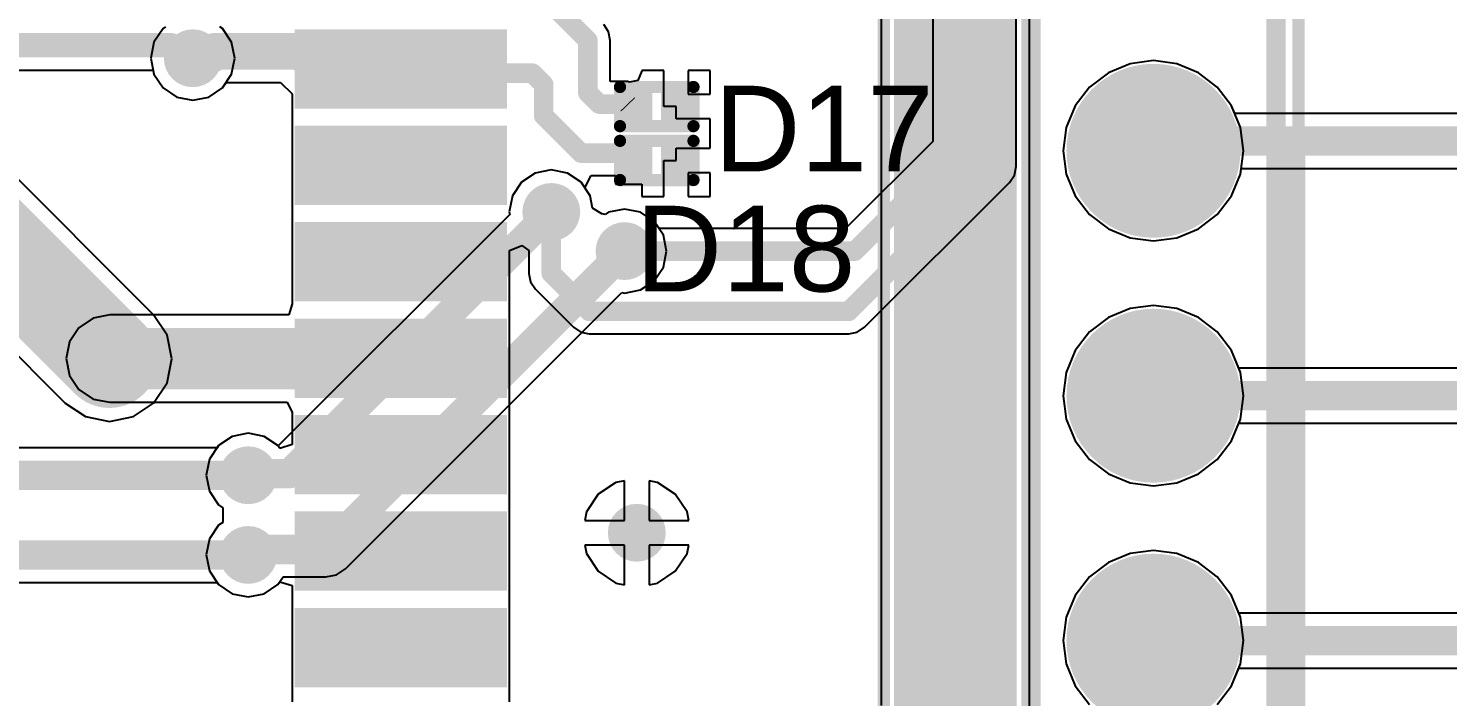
# Model space of a CAD drawing. Header units: millimetres. Extents: x -0.26 to 4.68, y -0.29 to 2.93.
# Drawn here: x 1.008 to 1.587, y 1.156 to 1.429 of the extents above; entities that cross this region are included whole.
import ezdxf

# ---------------------------------------------------------------- set-up
doc = ezdxf.new("R2010")
doc.units = ezdxf.units.MM
doc.header["$MEASUREMENT"] = 0
for name, color, linetype in [('BottomLayer', 5, 'Continuous'), ('BottomSolder', 6, 'Continuous'), ('Mechanical1', 6, 'Continuous'), ('MultiLayer', 9, 'Continuous'), ('PadHoleLayer', 156, 'Continuous'), ('TopLayer', 1, 'Continuous'), ('TopOverlay', 2, 'Continuous'), ('TopPaste', 8, 'Continuous'), ('TopSolder', 216, 'Continuous'), ('ViaHoleLayer', 16, 'Continuous')]:
    doc.layers.add(name, color=color, linetype=linetype)
doc.styles.add('Arial', font='arial.ttf', dxfattribs={"height": 0.2})

# ---------------------------------------------------------------- blocks, each defined once
blk = doc.blocks.new('SIM7000A_6')
at = {"layer": 'TopLayer'}
for points in [[(-0.20906, -0.51181), (-0.20906, -0.43307), (-0.18465, -0.43307), (-0.18465, -0.51181)], [(-0.16969, -0.51181), (-0.16969, -0.43307), (-0.14528, -0.43307), (-0.14528, -0.51181)], [(-0.13031, -0.51181), (-0.13031, -0.43307), (-0.10591, -0.43307), (-0.10591, -0.51181)], [(-0.09094, -0.51181), (-0.09094, -0.43307), (-0.06654, -0.43307), (-0.06654, -0.51181)], [(-0.05157, -0.51181), (-0.05157, -0.43307), (-0.02717, -0.43307), (-0.02717, -0.51181)], [(-0.0122, -0.51181), (-0.0122, -0.43307), (0.0122, -0.43307), (0.0122, -0.51181)], [(0.02717, -0.51181), (0.02717, -0.43307), (0.05157, -0.43307), (0.05157, -0.51181)]]:
    blk.add_hatch(color=1, dxfattribs=at).paths.add_polyline_path(points)
at = {"layer": 'TopPaste'}
for points in [[(-0.20906, -0.51181), (-0.20906, -0.43307), (-0.18465, -0.43307), (-0.18465, -0.51181)], [(-0.16969, -0.51181), (-0.16969, -0.43307), (-0.14528, -0.43307), (-0.14528, -0.51181)], [(-0.13031, -0.51181), (-0.13031, -0.43307), (-0.10591, -0.43307), (-0.10591, -0.51181)], [(-0.09094, -0.51181), (-0.09094, -0.43307), (-0.06654, -0.43307), (-0.06654, -0.51181)], [(-0.05157, -0.51181), (-0.05157, -0.43307), (-0.02717, -0.43307), (-0.02717, -0.51181)], [(-0.0122, -0.51181), (-0.0122, -0.43307), (0.0122, -0.43307), (0.0122, -0.51181)], [(0.02717, -0.51181), (0.02717, -0.43307), (0.05157, -0.43307), (0.05157, -0.51181)]]:
    blk.add_hatch(color=8, dxfattribs=at).paths.add_polyline_path(points)
at = {"layer": 'TopSolder'}
for points in [[(-0.21306, -0.51581), (-0.21306, -0.42907), (-0.18065, -0.42907), (-0.18065, -0.51581)], [(-0.17369, -0.51581), (-0.17369, -0.42907), (-0.14128, -0.42907), (-0.14128, -0.51581)], [(-0.13431, -0.51581), (-0.13431, -0.42907), (-0.10191, -0.42907), (-0.10191, -0.51581)], [(-0.09494, -0.51581), (-0.09494, -0.42907), (-0.06254, -0.42907), (-0.06254, -0.51581)], [(-0.05557, -0.51581), (-0.05557, -0.42907), (-0.02317, -0.42907), (-0.02317, -0.51581)], [(-0.0162, -0.51581), (-0.0162, -0.42907), (0.0162, -0.42907), (0.0162, -0.51581)], [(0.02317, -0.51581), (0.02317, -0.42907), (0.05557, -0.42907), (0.05557, -0.51581)]]:
    blk.add_hatch(color=216, dxfattribs=at).paths.add_polyline_path(points)
blk = doc.blocks.new('ZIO_101954_95')
at = {"layer": 'Mechanical1', "const_width": 0.005}
blk.add_lwpolyline([(-0.719, -1.74), (-0.719, 0.057)], dxfattribs=at)
blk = doc.blocks.new('1_5_____RGB_OLED_97')
at = {"layer": 'BottomLayer'}
h = blk.add_hatch(color=5, dxfattribs=at)
edge = h.paths.add_edge_path()
edge.add_arc((-0.2, 0), 0.0315, 0, 360)
h = blk.add_hatch(color=5, dxfattribs=at)
edge = h.paths.add_edge_path()
edge.add_arc((-0.1, 0), 0.0315, 0, 360)
h = blk.add_hatch(color=5, dxfattribs=at)
edge = h.paths.add_edge_path()
edge.add_arc((0, 0), 0.0315, 0, 360)
at = {"layer": 'BottomSolder'}
h = blk.add_hatch(color=6, dxfattribs=at)
edge = h.paths.add_edge_path()
edge.add_arc((-0.2, 0), 0.0355, 0, 360)
h = blk.add_hatch(color=6, dxfattribs=at)
edge = h.paths.add_edge_path()
edge.add_arc((-0.1, 0), 0.0355, 0, 360)
h = blk.add_hatch(color=6, dxfattribs=at)
edge = h.paths.add_edge_path()
edge.add_arc((0, 0), 0.0355, 0, 360)
at = {"layer": 'MultiLayer'}
h = blk.add_hatch(color=9, dxfattribs=at)
edge = h.paths.add_edge_path()
edge.add_arc((-0.2, 0), 0.0315, 0, 360)
h = blk.add_hatch(color=9, dxfattribs=at)
edge = h.paths.add_edge_path()
edge.add_arc((-0.1, 0), 0.0315, 0, 360)
h = blk.add_hatch(color=9, dxfattribs=at)
edge = h.paths.add_edge_path()
edge.add_arc((0, 0), 0.0315, 0, 360)
at = {"layer": 'PadHoleLayer'}
h = blk.add_hatch(color=156, dxfattribs=at)
edge = h.paths.add_edge_path()
edge.add_arc((-0.2, 0), 0.01772, 0, 360)
h = blk.add_hatch(color=156, dxfattribs=at)
edge = h.paths.add_edge_path()
edge.add_arc((-0.1, 0), 0.01772, 0, 360)
h = blk.add_hatch(color=156, dxfattribs=at)
edge = h.paths.add_edge_path()
edge.add_arc((0, 0), 0.01772, 0, 360)
at = {"layer": 'TopLayer'}
h = blk.add_hatch(color=1, dxfattribs=at)
edge = h.paths.add_edge_path()
edge.add_arc((-0.2, 0), 0.0315, 0, 360)
h = blk.add_hatch(color=1, dxfattribs=at)
edge = h.paths.add_edge_path()
edge.add_arc((-0.1, 0), 0.0315, 0, 360)
h = blk.add_hatch(color=1, dxfattribs=at)
edge = h.paths.add_edge_path()
edge.add_arc((0, 0), 0.0315, 0, 360)
at = {"layer": 'TopSolder'}
h = blk.add_hatch(color=216, dxfattribs=at)
edge = h.paths.add_edge_path()
edge.add_arc((-0.2, 0), 0.0355, 0, 360)
h = blk.add_hatch(color=216, dxfattribs=at)
edge = h.paths.add_edge_path()
edge.add_arc((-0.1, 0), 0.0355, 0, 360)
h = blk.add_hatch(color=216, dxfattribs=at)
edge = h.paths.add_edge_path()
edge.add_arc((0, 0), 0.0355, 0, 360)
at = {"layer": 'Mechanical1', "const_width": 0.005}
blk.add_lwpolyline([(0.74, 0.11), (-0.74, 0.11)], dxfattribs=at)
at = {"layer": 'TopOverlay', "const_width": 0.00787}
for points in [[(-0.35, 0.05), (0.35, 0.05)], [(-0.35, -0.05), (0.35, -0.05)]]:
    blk.add_lwpolyline(points, dxfattribs=at)
blk = doc.blocks.new('DSN0603_2_133')
at = {"layer": 'TopLayer'}
for points in [[(-0.01181, 0.00472), (-0.00394, 0.00472), (-0.00394, -0.00472), (-0.01181, -0.00472)], [(0.00394, 0.00472), (0.01181, 0.00472), (0.01181, -0.00472), (0.00394, -0.00472)]]:
    blk.add_hatch(color=1, dxfattribs=at).paths.add_polyline_path(points)
at = {"layer": 'TopPaste'}
for points in [[(-0.01181, 0.00472), (-0.00394, 0.00472), (-0.00394, -0.00472), (-0.01181, -0.00472)], [(0.00394, 0.00472), (0.01181, 0.00472), (0.01181, -0.00472), (0.00394, -0.00472)]]:
    blk.add_hatch(color=8, dxfattribs=at).paths.add_polyline_path(points)
at = {"layer": 'TopSolder'}
for points in [[(-0.01398, 0.00689), (-0.00177, 0.00689), (-0.00177, -0.00689), (-0.01398, -0.00689)], [(0.00177, 0.00689), (0.01398, 0.00689), (0.01398, -0.00689), (0.00177, -0.00689)]]:
    blk.add_hatch(color=216, dxfattribs=at).paths.add_polyline_path(points)
at = {"layer": 'TopOverlay', "const_width": 0.005}
for points in [[(-0.015, -0.008), (-0.015, 0.008)], [(-0.015, 0.008), (0.015, 0.008)], [(0.015, -0.008), (0.015, 0.008)], [(-0.015, -0.008), (0.015, -0.008)]]:
    blk.add_lwpolyline(points, dxfattribs=at)
at = {"layer": 'TopOverlay', "const_width": 0.0025}
for points in [[(-0.01625, 0.008, 1), (-0.01375, 0.008, 1)], [(-0.01625, 0.008, 1), (-0.01375, 0.008, 1)], [(0.01375, 0.008, 1), (0.01625, 0.008, 1)], [(0.01375, 0.008, 1), (0.01625, 0.008, 1)], [(-0.01625, -0.008, 1), (-0.01375, -0.008, 1)], [(-0.01625, -0.008, 1), (-0.01375, -0.008, 1)], [(0.01375, -0.008, 1), (0.01625, -0.008, 1)], [(0.01375, -0.008, 1), (0.01625, -0.008, 1)]]:
    blk.add_lwpolyline(points, format="xyb", close=True, dxfattribs=at)
blk = doc.blocks.new('DSN0603_2_134')
at = {"layer": 'TopLayer'}
for points in [[(-0.01181, 0.00472), (-0.00394, 0.00472), (-0.00394, -0.00472), (-0.01181, -0.00472)], [(0.00394, 0.00472), (0.01181, 0.00472), (0.01181, -0.00472), (0.00394, -0.00472)]]:
    blk.add_hatch(color=1, dxfattribs=at).paths.add_polyline_path(points)
at = {"layer": 'TopPaste'}
for points in [[(-0.01181, 0.00472), (-0.00394, 0.00472), (-0.00394, -0.00472), (-0.01181, -0.00472)], [(0.00394, 0.00472), (0.01181, 0.00472), (0.01181, -0.00472), (0.00394, -0.00472)]]:
    blk.add_hatch(color=8, dxfattribs=at).paths.add_polyline_path(points)
at = {"layer": 'TopSolder'}
for points in [[(-0.01398, 0.00689), (-0.00177, 0.00689), (-0.00177, -0.00689), (-0.01398, -0.00689)], [(0.00177, 0.00689), (0.01398, 0.00689), (0.01398, -0.00689), (0.00177, -0.00689)]]:
    blk.add_hatch(color=216, dxfattribs=at).paths.add_polyline_path(points)
at = {"layer": 'TopOverlay', "const_width": 0.005}
for points in [[(-0.015, -0.008), (-0.015, 0.008)], [(-0.015, 0.008), (0.015, 0.008)], [(0.015, -0.008), (0.015, 0.008)], [(-0.015, -0.008), (0.015, -0.008)]]:
    blk.add_lwpolyline(points, dxfattribs=at)
at = {"layer": 'TopOverlay', "const_width": 0.0025}
for points in [[(-0.01625, 0.008, 1), (-0.01375, 0.008, 1)], [(-0.01625, 0.008, 1), (-0.01375, 0.008, 1)], [(0.01375, 0.008, 1), (0.01625, 0.008, 1)], [(0.01375, 0.008, 1), (0.01625, 0.008, 1)], [(-0.01625, -0.008, 1), (-0.01375, -0.008, 1)], [(-0.01625, -0.008, 1), (-0.01375, -0.008, 1)], [(0.01375, -0.008, 1), (0.01625, -0.008, 1)], [(0.01375, -0.008, 1), (0.01625, -0.008, 1)]]:
    blk.add_lwpolyline(points, format="xyb", close=True, dxfattribs=at)

msp = doc.modelspace()

# ---------------------------------------------------------------- hatches: boundary and pattern name
at = {"layer": 'BottomLayer'}
h = msp.add_hatch(color=5, dxfattribs=at)
edge = h.paths.add_edge_path()
edge.add_arc((1.07482, 1.41673), 0.01181, 0, 360)
h = msp.add_hatch(color=5, dxfattribs=at)
edge = h.paths.add_edge_path()
edge.add_arc((1.22111, 1.35398), 0.01181, 0, 360)
h = msp.add_hatch(color=5, dxfattribs=at)
edge = h.paths.add_edge_path()
edge.add_arc((1.251, 1.338), 0.01181, 0, 360)
h = msp.add_hatch(color=5, dxfattribs=at)
edge = h.paths.add_edge_path()
edge.add_arc((1.04082, 1.29395), 0.01181, 0, 360)
h = msp.add_hatch(color=5, dxfattribs=at)
edge = h.paths.add_edge_path()
edge.add_arc((1.09745, 1.24648), 0.01181, 0, 360)
h = msp.add_hatch(color=5, dxfattribs=at)
edge = h.paths.add_edge_path()
edge.add_arc((1.256, 1.223), 0.01181, 0, 360)
h = msp.add_hatch(color=5, dxfattribs=at)
edge = h.paths.add_edge_path()
edge.add_arc((1.09745, 1.21395), 0.01181, 0, 360)
at = {"layer": 'BottomSolder'}
h = msp.add_hatch(color=6, dxfattribs=at)
edge = h.paths.add_edge_path()
edge.add_arc((1.07482, 1.41673), 0.00591, 0, 360)
h = msp.add_hatch(color=6, dxfattribs=at)
edge = h.paths.add_edge_path()
edge.add_arc((1.22111, 1.35398), 0.00591, 0, 360)
h = msp.add_hatch(color=6, dxfattribs=at)
edge = h.paths.add_edge_path()
edge.add_arc((1.251, 1.338), 0.00591, 0, 360)
h = msp.add_hatch(color=6, dxfattribs=at)
edge = h.paths.add_edge_path()
edge.add_arc((1.04082, 1.29395), 0.00591, 0, 360)
h = msp.add_hatch(color=6, dxfattribs=at)
edge = h.paths.add_edge_path()
edge.add_arc((1.09745, 1.24648), 0.00591, 0, 360)
h = msp.add_hatch(color=6, dxfattribs=at)
edge = h.paths.add_edge_path()
edge.add_arc((1.256, 1.223), 0.00591, 0, 360)
h = msp.add_hatch(color=6, dxfattribs=at)
edge = h.paths.add_edge_path()
edge.add_arc((1.09745, 1.21395), 0.00591, 0, 360)
at = {"layer": 'TopLayer'}
h = msp.add_hatch(color=1, dxfattribs=at)
edge = h.paths.add_edge_path()
edge.add_arc((1.07482, 1.41673), 0.01181, 0, 360)
h = msp.add_hatch(color=1, dxfattribs=at)
edge = h.paths.add_edge_path()
edge.add_arc((1.22111, 1.35398), 0.01181, 0, 360)
h = msp.add_hatch(color=1, dxfattribs=at)
edge = h.paths.add_edge_path()
edge.add_arc((1.251, 1.338), 0.01181, 0, 360)
h = msp.add_hatch(color=1, dxfattribs=at)
edge = h.paths.add_edge_path()
edge.add_arc((1.04082, 1.29395), 0.01181, 0, 360)
h = msp.add_hatch(color=1, dxfattribs=at)
edge = h.paths.add_edge_path()
edge.add_arc((1.09745, 1.24648), 0.01181, 0, 360)
h = msp.add_hatch(color=1, dxfattribs=at)
edge = h.paths.add_edge_path()
edge.add_arc((1.256, 1.223), 0.01181, 0, 360)
h = msp.add_hatch(color=1, dxfattribs=at)
edge = h.paths.add_edge_path()
edge.add_arc((1.09745, 1.21395), 0.01181, 0, 360)
at = {"layer": 'TopSolder'}
h = msp.add_hatch(color=216, dxfattribs=at)
edge = h.paths.add_edge_path()
edge.add_arc((1.07482, 1.41673), 0.00591, 0, 360)
h = msp.add_hatch(color=216, dxfattribs=at)
edge = h.paths.add_edge_path()
edge.add_arc((1.22111, 1.35398), 0.00591, 0, 360)
h = msp.add_hatch(color=216, dxfattribs=at)
edge = h.paths.add_edge_path()
edge.add_arc((1.251, 1.338), 0.00591, 0, 360)
h = msp.add_hatch(color=216, dxfattribs=at)
edge = h.paths.add_edge_path()
edge.add_arc((1.04082, 1.29395), 0.00591, 0, 360)
h = msp.add_hatch(color=216, dxfattribs=at)
edge = h.paths.add_edge_path()
edge.add_arc((1.09745, 1.24648), 0.00591, 0, 360)
h = msp.add_hatch(color=216, dxfattribs=at)
edge = h.paths.add_edge_path()
edge.add_arc((1.256, 1.223), 0.00591, 0, 360)
h = msp.add_hatch(color=216, dxfattribs=at)
edge = h.paths.add_edge_path()
edge.add_arc((1.09745, 1.21395), 0.00591, 0, 360)
at = {"layer": 'ViaHoleLayer'}
h = msp.add_hatch(color=16, dxfattribs=at)
edge = h.paths.add_edge_path()
edge.add_arc((1.07482, 1.41673), 0.00591, 0, 360)
h = msp.add_hatch(color=16, dxfattribs=at)
edge = h.paths.add_edge_path()
edge.add_arc((1.22111, 1.35398), 0.00591, 0, 360)
h = msp.add_hatch(color=16, dxfattribs=at)
edge = h.paths.add_edge_path()
edge.add_arc((1.251, 1.338), 0.00591, 0, 360)
h = msp.add_hatch(color=16, dxfattribs=at)
edge = h.paths.add_edge_path()
edge.add_arc((1.04082, 1.29395), 0.00591, 0, 360)
h = msp.add_hatch(color=16, dxfattribs=at)
edge = h.paths.add_edge_path()
edge.add_arc((1.09745, 1.24648), 0.00591, 0, 360)
h = msp.add_hatch(color=16, dxfattribs=at)
edge = h.paths.add_edge_path()
edge.add_arc((1.256, 1.223), 0.00591, 0, 360)
h = msp.add_hatch(color=16, dxfattribs=at)
edge = h.paths.add_edge_path()
edge.add_arc((1.09745, 1.21395), 0.00591, 0, 360)

# ---------------------------------------------------------------- linework, layer by layer
at = {"layer": 'BottomLayer'}
for p, q in [((1.41626, 1.14), (1.41626, 1.58559)), ((1.35574, 1.53936), (1.35574, 1.15253)), ((1.08694, 1.42885), (1.08591, 1.42954)), ((1.09066, 1.42329), (1.08694, 1.42885)), ((1.09196, 1.41673), (1.09066, 1.42329)), ((1.09066, 1.41017), (1.09196, 1.41673)), ((1.4573, 1.41451), (1.44842, 1.41083)), ((1.46682, 1.41576), (1.4573, 1.41451)), ((1.47635, 1.41451), (1.46682, 1.41576)), ((1.48523, 1.41083), (1.47635, 1.41451)), ((0.98173, 1.41185), (1.05865, 1.41185)), ((1.05865, 1.41185), (1.05899, 1.41017)), ((1.05899, 1.41017), (1.0627, 1.40461)), ((1.08694, 1.40461), (1.09066, 1.41017)), ((1.44842, 1.41083), (1.44079, 1.40498)), ((1.49285, 1.40498), (1.48523, 1.41083)), ((1.0627, 1.40461), (1.06826, 1.4009)), ((1.08138, 1.4009), (1.08694, 1.40461)), ((1.44079, 1.40498), (1.43494, 1.39735)), ((1.4987, 1.39735), (1.49285, 1.40498)), ((1.06826, 1.4009), (1.07482, 1.39959)), ((1.07482, 1.39959), (1.08138, 1.4009)), ((1.43494, 1.39735), (1.43127, 1.38848)), ((1.50002, 1.39416), (1.4987, 1.39735)), ((1.75918, 1.39416), (1.50002, 1.39416)), ((1.05885, 1.31197), (0.9848, 1.38602)), ((1.43127, 1.38848), (1.43001, 1.37895)), ((1.43001, 1.37895), (1.43127, 1.36942)), ((1.21455, 1.36981), (1.20899, 1.3661)), ((1.22111, 1.37112), (1.21455, 1.36981)), ((1.22767, 1.36981), (1.22111, 1.37112)), ((1.23323, 1.3661), (1.22767, 1.36981)), ((1.43127, 1.36942), (1.43494, 1.36054)), ((1.4987, 1.36054), (1.50238, 1.36942)), ((1.50238, 1.36942), (1.50268, 1.37173)), ((1.50268, 1.37173), (1.76382, 1.37173)), ((1.20899, 1.3661), (1.20527, 1.36053)), ((1.23694, 1.36053), (1.23323, 1.3661)), ((1.20527, 1.36053), (1.20397, 1.35398)), ((1.23794, 1.35551), (1.23694, 1.36053)), ((1.2417, 1.35327), (1.23794, 1.35551)), ((1.43494, 1.36054), (1.44079, 1.35292)), ((1.49285, 1.35292), (1.4987, 1.36054)), ((1.20418, 1.35291), (1.10984, 1.25857)), ((1.20397, 1.35398), (1.20418, 1.35291)), ((1.24315, 1.35297), (1.2417, 1.35327)), ((1.24444, 1.35384), (1.24315, 1.35297)), ((1.251, 1.35514), (1.24444, 1.35384)), ((1.25756, 1.35384), (1.251, 1.35514)), ((1.26312, 1.35012), (1.25756, 1.35384)), ((1.26684, 1.34456), (1.26312, 1.35012)), ((1.44079, 1.35292), (1.44842, 1.34707)), ((1.48523, 1.34707), (1.49285, 1.35292)), ((1.26814, 1.338), (1.26684, 1.34456)), ((1.44842, 1.34707), (1.4573, 1.34339)), ((1.47635, 1.34339), (1.48523, 1.34707)), ((0.95621, 1.34251), (1.0228, 1.27592)), ((1.26684, 1.33144), (1.26814, 1.338)), ((1.4573, 1.34339), (1.46682, 1.34214)), ((1.46682, 1.34214), (1.47635, 1.34339)), ((1.26312, 1.32588), (1.26684, 1.33144)), ((1.1371, 1.20824), (1.24993, 1.32107)), ((1.24993, 1.32107), (1.251, 1.32086)), ((1.251, 1.32086), (1.25756, 1.32216)), ((1.25756, 1.32216), (1.26312, 1.32588)), ((1.46682, 1.31576), (1.4573, 1.31451)), ((1.47635, 1.31451), (1.46682, 1.31576)), ((1.06437, 1.3037), (1.05885, 1.31197)), ((1.44842, 1.31083), (1.44079, 1.30498)), ((1.4573, 1.31451), (1.44842, 1.31083)), ((1.48523, 1.31083), (1.47635, 1.31451)), ((1.49285, 1.30498), (1.48523, 1.31083)), ((1.06631, 1.29395), (1.06437, 1.3037)), ((1.44079, 1.30498), (1.43494, 1.29735)), ((1.4987, 1.29735), (1.49285, 1.30498)), ((1.43494, 1.29735), (1.43127, 1.28848)), ((1.50168, 1.29016), (1.4987, 1.29735)), ((1.06437, 1.28419), (1.06631, 1.29395)), ((1.43127, 1.28848), (1.43001, 1.27895)), ((1.70618, 1.29016), (1.50168, 1.29016)), ((1.05885, 1.27592), (1.06437, 1.28419)), ((1.0228, 1.27592), (1.03107, 1.2704)), ((1.05058, 1.2704), (1.05885, 1.27592)), ((1.43001, 1.27895), (1.43127, 1.26942)), ((1.03107, 1.2704), (1.04082, 1.26846)), ((1.04082, 1.26846), (1.05058, 1.2704)), ((1.43127, 1.26942), (1.43494, 1.26054)), ((1.09745, 1.26362), (1.09089, 1.26231)), ((1.10401, 1.26231), (1.09745, 1.26362)), ((1.4987, 1.26054), (1.50168, 1.26773)), ((1.50168, 1.26773), (1.71082, 1.26773)), ((1.08533, 1.2586), (1.08162, 1.25304)), ((1.09089, 1.26231), (1.08533, 1.2586)), ((1.10957, 1.2586), (1.10401, 1.26231)), ((1.10984, 1.25857), (1.10957, 1.2586)), ((1.43494, 1.26054), (1.44079, 1.25292)), ((1.49285, 1.25292), (1.4987, 1.26054)), ((1.08162, 1.25304), (1.08031, 1.24648)), ((1.44079, 1.25292), (1.44842, 1.24707)), ((1.48523, 1.24707), (1.49285, 1.25292)), ((1.08031, 1.24648), (1.08162, 1.23992)), ((1.44842, 1.24707), (1.4573, 1.24339)), ((1.47635, 1.24339), (1.48523, 1.24707)), ((1.08162, 1.23992), (1.08533, 1.23436)), ((1.24749, 1.24355), (1.24028, 1.23872)), ((1.251, 1.24424), (1.24749, 1.24355)), ((1.251, 1.228), (1.251, 1.24424)), ((1.26451, 1.24355), (1.261, 1.24424)), ((1.261, 1.24424), (1.261, 1.228)), ((1.27172, 1.23872), (1.26451, 1.24355)), ((1.4573, 1.24339), (1.46682, 1.24214)), ((1.46682, 1.24214), (1.47635, 1.24339)), ((1.08533, 1.23436), (1.08704, 1.23322)), ((1.24028, 1.23872), (1.23545, 1.23151)), ((1.27655, 1.23151), (1.27172, 1.23872)), ((1.08704, 1.23322), (1.08704, 1.22721)), ((1.23545, 1.23151), (1.23476, 1.228)), ((1.23476, 1.228), (1.251, 1.228)), ((1.261, 1.228), (1.27724, 1.228)), ((1.27724, 1.228), (1.27655, 1.23151)), ((1.08533, 1.22607), (1.08162, 1.22051)), ((1.08704, 1.22721), (1.08533, 1.22607)), ((1.08162, 1.22051), (1.08031, 1.21395)), ((1.251, 1.218), (1.23476, 1.218)), ((1.23476, 1.218), (1.23545, 1.21449)), ((1.251, 1.20176), (1.251, 1.218)), ((1.27724, 1.218), (1.261, 1.218)), ((1.261, 1.218), (1.261, 1.20176)), ((1.27655, 1.21449), (1.27724, 1.218)), ((1.08031, 1.21395), (1.08162, 1.20739)), ((1.23545, 1.21449), (1.24028, 1.20728)), ((1.27172, 1.20728), (1.27655, 1.21449)), ((1.44842, 1.21083), (1.44079, 1.20498)), ((1.4573, 1.21451), (1.44842, 1.21083)), ((1.46682, 1.21576), (1.4573, 1.21451)), ((1.47635, 1.21451), (1.46682, 1.21576)), ((1.48523, 1.21083), (1.47635, 1.21451)), ((1.49285, 1.20498), (1.48523, 1.21083)), ((1.08162, 1.20739), (1.08533, 1.20183)), ((1.10957, 1.20183), (1.11166, 1.20496)), ((1.11166, 1.20496), (1.12917, 1.20496)), ((1.12917, 1.20496), (1.13346, 1.20581)), ((1.12917, 1.20496), (1.12917, 1.20496)), ((1.13346, 1.20581), (1.1371, 1.20824)), ((1.24028, 1.20728), (1.24749, 1.20245)), ((1.26451, 1.20245), (1.27172, 1.20728)), ((1.44079, 1.20498), (1.43494, 1.19735)), ((1.4987, 1.19735), (1.49285, 1.20498)), ((1.08533, 1.20183), (1.09089, 1.19811)), ((1.10401, 1.19811), (1.10957, 1.20183)), ((1.24749, 1.20245), (1.251, 1.20176)), ((1.261, 1.20176), (1.26451, 1.20245)), ((1.09089, 1.19811), (1.09745, 1.19681)), ((1.09745, 1.19681), (1.10401, 1.19811)), ((1.43494, 1.19735), (1.43127, 1.18848)), ((1.50168, 1.19016), (1.4987, 1.19735)), ((1.43127, 1.18848), (1.43001, 1.17895)), ((1.65918, 1.19016), (1.50168, 1.19016)), ((1.43001, 1.17895), (1.43127, 1.16942)), ((1.43127, 1.16942), (1.43494, 1.16054)), ((1.4987, 1.16054), (1.50168, 1.16773)), ((1.50168, 1.16773), (1.66382, 1.16773)), ((1.43494, 1.16054), (1.44079, 1.15292)), ((1.49285, 1.15292), (1.4987, 1.16054))]:
    msp.add_line(p, q, dxfattribs=at)
for points, const_width in [([(1.386, 1.14), (1.386, 1.59813)], 0.05), ([(0.98173, 1.42204), (1.06583, 1.42204)], 0.01), ([(1.06583, 1.42204), (1.07114, 1.41673)], 0.01), ([(1.07114, 1.41673), (1.07482, 1.41673)], 0.01), ([(1.07482, 1.41673), (1.07781, 1.41972)], 0.008), ([(0.96677, 1.368), (1.04082, 1.29395)], 0.04), ([(1.46582, 1.38295), (1.76382, 1.38295)], 0.012), ([(1.11427, 1.24713), (1.22111, 1.35398)], 0.012), ([(1.12917, 1.21617), (1.251, 1.338)], 0.012), ([(1.46582, 1.28295), (1.46682, 1.28295)], 0.012), ([(1.46682, 1.27895), (1.71082, 1.27895)], 0.012), ([(1.09745, 1.24648), (1.09811, 1.24713)], 0.012), ([(1.09811, 1.24713), (1.11427, 1.24713)], 0.012), ([(1.09745, 1.21395), (1.09968, 1.21617)], 0.012), ([(1.09968, 1.21617), (1.12917, 1.21617)], 0.012), ([(1.46582, 1.18295), (1.46682, 1.18295)], 0.012), ([(1.46682, 1.17895), (1.66382, 1.17895)], 0.012), ([(1.271, 1.025), (1.386, 1.14)], 0.05)]:
    msp.add_lwpolyline(points, dxfattribs=dict(at, const_width=const_width))
for points, const_width in [([(1.06333, 1.42204, 1), (1.06833, 1.42204, 1)], 0.005), ([(1.06333, 1.42204, 1), (1.06833, 1.42204, 1)], 0.005), ([(1.06864, 1.41673, 1), (1.07364, 1.41673, 1)], 0.005), ([(1.06864, 1.41673, 1), (1.07364, 1.41673, 1)], 0.005), ([(1.07232, 1.41673, 1), (1.07732, 1.41673, 1)], 0.005), ([(1.07282, 1.41673, 1), (1.07682, 1.41673, 1)], 0.004), ([(1.07581, 1.41972, 1), (1.07981, 1.41972, 1)], 0.004), ([(1.46282, 1.38295, 1), (1.46882, 1.38295, 1)], 0.006), ([(1.21811, 1.35398, 1), (1.22411, 1.35398, 1)], 0.006), ([(1.248, 1.338, 1), (1.254, 1.338, 1)], 0.006), ([(1.03082, 1.29395, 1), (1.05082, 1.29395, 1)], 0.02), ([(1.46282, 1.28295, 1), (1.46882, 1.28295, 1)], 0.006), ([(1.46382, 1.28295, 1), (1.46982, 1.28295, 1)], 0.006), ([(1.46382, 1.27895, 1), (1.46982, 1.27895, 1)], 0.006), ([(1.09445, 1.24648, 1), (1.10045, 1.24648, 1)], 0.006), ([(1.09511, 1.24713, 1), (1.10111, 1.24713, 1)], 0.006), ([(1.09511, 1.24713, 1), (1.10111, 1.24713, 1)], 0.006), ([(1.11127, 1.24713, 1), (1.11727, 1.24713, 1)], 0.006), ([(1.11127, 1.24713, 1), (1.11727, 1.24713, 1)], 0.006), ([(1.09668, 1.21617, 1), (1.10268, 1.21617, 1)], 0.006), ([(1.09668, 1.21617, 1), (1.10268, 1.21617, 1)], 0.006), ([(1.12617, 1.21617, 1), (1.13217, 1.21617, 1)], 0.006), ([(1.12617, 1.21617, 1), (1.13217, 1.21617, 1)], 0.006), ([(1.09445, 1.21395, 1), (1.10045, 1.21395, 1)], 0.006), ([(1.46282, 1.18295, 1), (1.46882, 1.18295, 1)], 0.006), ([(1.46382, 1.18295, 1), (1.46982, 1.18295, 1)], 0.006), ([(1.46382, 1.17895, 1), (1.46982, 1.17895, 1)], 0.006), ([(1.3735, 1.14, 1), (1.3985, 1.14, 1)], 0.025), ([(1.3735, 1.14, 1), (1.3985, 1.14, 1)], 0.025)]:
    msp.add_lwpolyline(points, format="xyb", close=True, dxfattribs=dict(at, const_width=const_width))
at = {"layer": 'Mechanical1', "const_width": 0.01}
msp.add_lwpolyline([(1.52382, 0.47995), (1.52382, 1.37845)], dxfattribs=at)
at = {"layer": 'Mechanical1', "const_width": 0.005}
msp.add_lwpolyline([(1.52132, 1.37845, 1), (1.52632, 1.37845, 1)], format="xyb", close=True, dxfattribs=at)
at = {"layer": 'TopLayer'}
for p, q in [((1.41079, 1.37253), (1.41079, 1.73547)), ((1.37682, 1.7252), (1.37682, 1.3828)), ((1.24448, 1.42751), (1.24249, 1.43049)), ((1.0627, 1.42885), (1.05899, 1.42329)), ((1.06374, 1.42954), (1.0627, 1.42885)), ((1.24518, 1.424), (1.24448, 1.42751)), ((1.05899, 1.42329), (1.05768, 1.41673)), ((1.24518, 1.40718), (1.24518, 1.424)), ((1.05768, 1.41673), (1.05899, 1.41017)), ((1.4573, 1.41451), (1.44842, 1.41083)), ((1.46682, 1.41576), (1.4573, 1.41451)), ((1.47635, 1.41451), (1.46682, 1.41576)), ((1.48523, 1.41083), (1.47635, 1.41451)), ((1.05899, 1.41017), (1.0627, 1.40461)), ((1.25646, 1.40758), (1.25306, 1.407)), ((1.25806, 1.41162), (1.25646, 1.40758)), ((1.267, 1.41172), (1.25806, 1.41172)), ((1.25806, 1.41172), (1.25806, 1.41162)), ((1.267, 1.397), (1.267, 1.41172)), ((1.28594, 1.41172), (1.277, 1.41172)), ((1.277, 1.41172), (1.277, 1.402)), ((1.28594, 1.402), (1.28594, 1.41172)), ((1.44842, 1.41083), (1.44079, 1.40498)), ((1.49285, 1.40498), (1.48523, 1.41083)), ((1.0627, 1.40461), (1.06826, 1.4009)), ((1.08138, 1.4009), (1.08694, 1.40461)), ((1.08694, 1.40461), (1.0884, 1.4068)), ((1.0884, 1.4068), (1.1106, 1.4068)), ((1.1106, 1.4068), (1.11533, 1.40219)), ((1.11533, 1.40219), (1.11533, 1.39519)), ((1.25216, 1.40718), (1.24518, 1.40718)), ((1.25306, 1.407), (1.25216, 1.40718)), ((1.277, 1.402), (1.28594, 1.402)), ((1.44079, 1.40498), (1.43494, 1.39735)), ((1.4987, 1.39735), (1.49285, 1.40498)), ((1.06826, 1.4009), (1.07482, 1.39959)), ((1.07482, 1.39959), (1.08138, 1.4009)), ((1.272, 1.397), (1.267, 1.397)), ((1.272, 1.392), (1.272, 1.397)), ((1.43494, 1.39735), (1.43127, 1.38848)), ((1.50238, 1.38848), (1.4987, 1.39735)), ((1.11533, 1.39519), (1.11533, 1.39515)), ((1.11533, 1.39515), (1.11533, 1.39019)), ((1.11533, 1.39019), (1.11533, 1.39015)), ((1.11533, 1.39015), (1.11533, 1.35582)), ((1.28594, 1.392), (1.272, 1.392)), ((1.28594, 1.38228), (1.28594, 1.392)), ((1.43127, 1.38848), (1.43001, 1.37895)), ((1.50363, 1.37895), (1.50238, 1.38848)), ((1.272, 1.375), (1.272, 1.38)), ((1.272, 1.38), (1.28594, 1.38)), ((1.28594, 1.38), (1.28594, 1.38228)), ((1.37682, 1.3828), (1.3412, 1.34718)), ((1.43001, 1.37895), (1.43127, 1.36942)), ((1.50238, 1.36942), (1.50363, 1.37895)), ((1.267, 1.36028), (1.267, 1.375)), ((1.267, 1.375), (1.272, 1.375)), ((1.41009, 1.36902), (1.41079, 1.37253)), ((1.23475, 1.36382), (1.23742, 1.36882)), ((1.23742, 1.36882), (1.24731, 1.36882)), ((1.24731, 1.36882), (1.24731, 1.36528)), ((1.28594, 1.37), (1.277, 1.37)), ((1.277, 1.37), (1.277, 1.36028)), ((1.28594, 1.36028), (1.28594, 1.37)), ((1.4081, 1.36605), (1.41009, 1.36902)), ((1.43127, 1.36942), (1.43494, 1.36054)), ((1.4987, 1.36054), (1.50238, 1.36942)), ((1.23694, 1.36053), (1.23475, 1.36382)), ((1.24731, 1.36528), (1.25806, 1.36528)), ((1.25806, 1.36528), (1.25806, 1.36028)), ((1.34895, 1.3069), (1.4081, 1.36605)), ((1.11533, 1.35582), (1.11533, 1.35578)), ((1.11533, 1.35578), (1.11533, 1.35082)), ((1.23794, 1.35551), (1.23694, 1.36053)), ((1.2417, 1.35327), (1.23794, 1.35551)), ((1.25806, 1.36028), (1.267, 1.36028)), ((1.277, 1.36028), (1.28594, 1.36028)), ((1.43494, 1.36054), (1.44079, 1.35292)), ((1.49285, 1.35292), (1.4987, 1.36054)), ((1.11533, 1.35082), (1.11533, 1.35078)), ((1.11533, 1.35078), (1.11533, 1.31694)), ((1.24315, 1.35297), (1.2417, 1.35327)), ((1.24444, 1.35384), (1.24315, 1.35297)), ((1.251, 1.35514), (1.24444, 1.35384)), ((1.25756, 1.35384), (1.251, 1.35514)), ((1.26312, 1.35012), (1.25756, 1.35384)), ((1.26509, 1.34718), (1.26312, 1.35012)), ((1.44079, 1.35292), (1.44842, 1.34707)), ((1.48523, 1.34707), (1.49285, 1.35292)), ((1.3412, 1.34718), (1.26509, 1.34718)), ((1.44842, 1.34707), (1.4573, 1.34339)), ((1.47635, 1.34339), (1.48523, 1.34707)), ((1.20407, 1.33822), (1.20902, 1.34034)), ((1.20407, 1.31645), (1.20407, 1.33822)), ((1.20902, 1.34034), (1.21193, 1.33829)), ((1.21193, 1.33829), (1.21193, 1.32889)), ((1.4573, 1.34339), (1.46682, 1.34214)), ((1.46682, 1.34214), (1.47635, 1.34339)), ((1.21193, 1.32889), (1.21263, 1.32538)), ((1.21263, 1.32538), (1.21462, 1.3224)), ((1.21462, 1.3224), (1.23012, 1.3069)), ((1.11533, 1.31641), (1.11406, 1.31194)), ((1.11533, 1.31694), (1.11533, 1.31641)), ((1.20407, 1.31641), (1.20407, 1.31645)), ((1.20407, 1.31145), (1.20407, 1.31641)), ((1.46682, 1.31576), (1.4573, 1.31451)), ((1.47635, 1.31451), (1.46682, 1.31576)), ((1.03414, 1.31058), (1.02836, 1.30672)), ((1.04097, 1.31194), (1.03414, 1.31058)), ((1.11406, 1.31194), (1.04097, 1.31194)), ((1.20407, 1.31141), (1.20407, 1.31145)), ((1.20407, 1.27708), (1.20407, 1.31141)), ((1.44842, 1.31083), (1.44079, 1.30498)), ((1.4573, 1.31451), (1.44842, 1.31083)), ((1.48523, 1.31083), (1.47635, 1.31451)), ((1.49285, 1.30498), (1.48523, 1.31083)), ((1.02836, 1.30672), (1.02449, 1.30093)), ((1.23012, 1.3069), (1.2331, 1.30491)), ((1.2331, 1.30491), (1.23661, 1.30421)), ((1.23661, 1.30421), (1.34247, 1.30421)), ((1.34247, 1.30421), (1.34598, 1.30491)), ((1.34598, 1.30491), (1.34895, 1.3069)), ((1.44079, 1.30498), (1.43494, 1.29735)), ((1.4987, 1.29735), (1.49285, 1.30498)), ((1.02449, 1.30093), (1.02313, 1.2941)), ((1.43494, 1.29735), (1.43127, 1.28848)), ((1.50238, 1.28848), (1.4987, 1.29735)), ((1.02313, 1.2941), (1.02449, 1.28727)), ((1.02449, 1.28727), (1.02836, 1.28148)), ((1.43127, 1.28848), (1.43001, 1.27895)), ((1.50363, 1.27895), (1.50238, 1.28848)), ((1.02836, 1.28148), (1.03414, 1.27761)), ((1.03414, 1.27761), (1.04097, 1.27626)), ((1.04097, 1.27626), (1.11334, 1.27626)), ((1.11334, 1.27626), (1.11533, 1.27208)), ((1.20407, 1.27704), (1.20407, 1.27708)), ((1.20407, 1.27208), (1.20407, 1.27704)), ((1.43001, 1.27895), (1.43127, 1.26942)), ((1.50238, 1.26942), (1.50363, 1.27895)), ((1.11533, 1.27208), (1.11533, 1.27126)), ((1.11533, 1.27126), (1.11533, 1.25898)), ((1.20407, 1.27204), (1.20407, 1.27208)), ((1.20407, 1.23771), (1.20407, 1.27204)), ((1.43127, 1.26942), (1.43494, 1.26054)), ((1.4987, 1.26054), (1.50238, 1.26942)), ((1.09745, 1.26362), (1.09089, 1.26231)), ((1.10401, 1.26231), (1.09745, 1.26362)), ((1.08473, 1.25769), (0.81668, 1.25769)), ((1.08533, 1.2586), (1.08473, 1.25769)), ((1.09089, 1.26231), (1.08533, 1.2586)), ((1.10957, 1.2586), (1.10401, 1.26231)), ((1.11033, 1.25746), (1.10957, 1.2586)), ((1.11533, 1.25898), (1.11033, 1.25746)), ((1.43494, 1.26054), (1.44079, 1.25292)), ((1.49285, 1.25292), (1.4987, 1.26054)), ((1.44079, 1.25292), (1.44842, 1.24707)), ((1.48523, 1.24707), (1.49285, 1.25292)), ((1.44842, 1.24707), (1.4573, 1.24339)), ((1.47635, 1.24339), (1.48523, 1.24707)), ((1.24749, 1.24355), (1.24028, 1.23872)), ((1.251, 1.24424), (1.24749, 1.24355)), ((1.251, 1.228), (1.251, 1.24424)), ((1.26451, 1.24355), (1.261, 1.24424)), ((1.261, 1.24424), (1.261, 1.228)), ((1.27172, 1.23872), (1.26451, 1.24355)), ((1.4573, 1.24339), (1.46682, 1.24214)), ((1.46682, 1.24214), (1.47635, 1.24339)), ((1.20407, 1.23767), (1.20407, 1.23771)), ((1.20407, 1.23271), (1.20407, 1.23767)), ((1.24028, 1.23872), (1.23545, 1.23151)), ((1.27655, 1.23151), (1.27172, 1.23872)), ((1.20407, 1.23267), (1.20407, 1.23271)), ((1.20407, 1.19834), (1.20407, 1.23267)), ((1.23545, 1.23151), (1.23476, 1.228)), ((1.23476, 1.228), (1.251, 1.228)), ((1.261, 1.228), (1.27724, 1.228)), ((1.27724, 1.228), (1.27655, 1.23151)), ((1.251, 1.218), (1.23476, 1.218)), ((1.23476, 1.218), (1.23545, 1.21449)), ((1.251, 1.20176), (1.251, 1.218)), ((1.27724, 1.218), (1.261, 1.218)), ((1.261, 1.218), (1.261, 1.20176)), ((1.27655, 1.21449), (1.27724, 1.218)), ((1.23545, 1.21449), (1.24028, 1.20728)), ((1.27172, 1.20728), (1.27655, 1.21449)), ((1.44842, 1.21083), (1.44079, 1.20498)), ((1.4573, 1.21451), (1.44842, 1.21083)), ((1.46682, 1.21576), (1.4573, 1.21451)), ((1.47635, 1.21451), (1.46682, 1.21576)), ((1.48523, 1.21083), (1.47635, 1.21451)), ((1.49285, 1.20498), (1.48523, 1.21083)), ((1.24028, 1.20728), (1.24749, 1.20245)), ((1.26451, 1.20245), (1.27172, 1.20728)), ((1.44079, 1.20498), (1.43494, 1.19735)), ((1.4987, 1.19735), (1.49285, 1.20498)), ((0.93836, 1.20273), (1.08473, 1.20273)), ((1.08473, 1.20273), (1.08533, 1.20183)), ((1.08533, 1.20183), (1.09089, 1.19811)), ((1.10401, 1.19811), (1.10957, 1.20183)), ((1.10957, 1.20183), (1.11033, 1.20297)), ((1.11033, 1.20297), (1.11533, 1.20145)), ((1.11533, 1.20145), (1.11533, 1.19834)), ((1.24749, 1.20245), (1.251, 1.20176)), ((1.261, 1.20176), (1.26451, 1.20245)), ((1.09089, 1.19811), (1.09745, 1.19681)), ((1.09745, 1.19681), (1.10401, 1.19811)), ((1.11533, 1.19834), (1.11533, 1.1983)), ((1.11533, 1.1983), (1.11533, 1.19334)), ((1.11533, 1.19334), (1.11533, 1.1933)), ((1.11533, 1.1933), (1.11533, 1.15897)), ((1.20407, 1.1983), (1.20407, 1.19834)), ((1.20407, 1.19334), (1.20407, 1.1983)), ((1.20407, 1.1933), (1.20407, 1.19334)), ((1.20407, 1.15897), (1.20407, 1.1933)), ((1.43494, 1.19735), (1.43127, 1.18848)), ((1.50238, 1.18848), (1.4987, 1.19735)), ((1.43127, 1.18848), (1.43001, 1.17895)), ((1.50363, 1.17895), (1.50238, 1.18848)), ((1.43001, 1.17895), (1.43127, 1.16942)), ((1.50238, 1.16942), (1.50363, 1.17895)), ((1.43127, 1.16942), (1.43494, 1.16054)), ((1.4987, 1.16054), (1.50238, 1.16942)), ((1.11533, 1.15897), (1.11533, 1.15893)), ((1.11533, 1.15893), (1.11533, 1.15397)), ((1.20407, 1.15893), (1.20407, 1.15897)), ((1.20407, 1.15397), (1.20407, 1.15893)), ((1.43494, 1.16054), (1.44079, 1.15292)), ((1.49285, 1.15292), (1.4987, 1.16054))]:
    msp.add_line(p, q, dxfattribs=at)
for points, const_width in [([(1.40161, 1.37253), (1.40161, 1.73547)], 0.008), ([(1.386, 1.379), (1.386, 1.729)], 0.008), ([(1.21648, 1.44352), (1.236, 1.424)], 0.008), ([(1.07482, 1.41673), (1.07647, 1.41838)], 0.015), ([(1.07647, 1.41838), (1.08257, 1.41838)], 0.015), ([(1.08257, 1.41838), (1.08373, 1.41954)], 0.015), ([(1.08373, 1.41954), (1.11905, 1.41954)], 0.015), ([(1.11905, 1.41954), (1.12153, 1.41706)], 0.015), ([(1.236, 1.40269), (1.236, 1.424)], 0.008), ([(1.12153, 1.41706), (1.155, 1.41706)], 0.015), ([(1.155, 1.41706), (1.1597, 1.41236)], 0.015), ([(1.1597, 1.41236), (1.16138, 1.41069)], 0.008), ([(1.16138, 1.41069), (1.21331, 1.41069)], 0.008), ([(1.21331, 1.41069), (1.218, 1.406)], 0.008), ([(1.218, 1.39323), (1.218, 1.406)], 0.008), ([(1.236, 1.40269), (1.24069, 1.398)], 0.008), ([(1.24069, 1.398), (1.25216, 1.398)], 0.008), ([(1.25216, 1.398), (1.25243, 1.39772)], 0.008), ([(1.25243, 1.39772), (1.25619, 1.39772)], 0.008), ([(1.218, 1.39323), (1.23323, 1.378)], 0.008), ([(1.23323, 1.378), (1.25346, 1.378)], 0.008), ([(1.25346, 1.378), (1.25546, 1.376)], 0.008), ([(1.25546, 1.376), (1.25625, 1.376)], 0.008), ([(1.345, 1.338), (1.386, 1.379)], 0.008), ([(1.34247, 1.31339), (1.40161, 1.37253)], 0.008), ([(1.22111, 1.32889), (1.22111, 1.35398)], 0.008), ([(1.251, 1.338), (1.345, 1.338)], 0.008), ([(1.22111, 1.32889), (1.23661, 1.31339)], 0.008), ([(1.23661, 1.31339), (1.34247, 1.31339)], 0.008), ([(1.04097, 1.2941), (1.15955, 1.2941)], 0.025), ([(1.04082, 1.29395), (1.04097, 1.2941)], 0.022), ([(1.15955, 1.2941), (1.1597, 1.29425)], 0.022), ([(0.81667, 1.24648), (1.09745, 1.24648)], 0.012), ([(0.83182, 1.21395), (1.09745, 1.21395)], 0.012), ([(1.09745, 1.21395), (1.09982, 1.21395)], 0.012)]:
    msp.add_lwpolyline(points, dxfattribs=dict(at, const_width=const_width))
for points, const_width in [([(1.07272, 1.41838, 1), (1.08022, 1.41838, 1)], 0.0075), ([(1.07272, 1.41838, 1), (1.08022, 1.41838, 1)], 0.0075), ([(1.07882, 1.41838, 1), (1.08632, 1.41838, 1)], 0.0075), ([(1.07882, 1.41838, 1), (1.08632, 1.41838, 1)], 0.0075), ([(1.07998, 1.41954, 1), (1.08748, 1.41954, 1)], 0.0075), ([(1.07998, 1.41954, 1), (1.08748, 1.41954, 1)], 0.0075), ([(1.1153, 1.41954, 1), (1.1228, 1.41954, 1)], 0.0075), ([(1.1153, 1.41954, 1), (1.1228, 1.41954, 1)], 0.0075), ([(1.234, 1.424, 1), (1.238, 1.424, 1)], 0.004), ([(1.234, 1.424, 1), (1.238, 1.424, 1)], 0.004), ([(1.07107, 1.41673, 1), (1.07857, 1.41673, 1)], 0.0075), ([(1.11778, 1.41706, 1), (1.12528, 1.41706, 1)], 0.0075), ([(1.11778, 1.41706, 1), (1.12528, 1.41706, 1)], 0.0075), ([(1.15125, 1.41706, 1), (1.15875, 1.41706, 1)], 0.0075), ([(1.15125, 1.41706, 1), (1.15875, 1.41706, 1)], 0.0075), ([(1.15595, 1.41236, 1), (1.16345, 1.41236, 1)], 0.0075), ([(1.1577, 1.41236, 1), (1.1617, 1.41236, 1)], 0.004), ([(1.15938, 1.41069, 1), (1.16338, 1.41069, 1)], 0.004), ([(1.15938, 1.41069, 1), (1.16338, 1.41069, 1)], 0.004), ([(1.21131, 1.41069, 1), (1.21531, 1.41069, 1)], 0.004), ([(1.21131, 1.41069, 1), (1.21531, 1.41069, 1)], 0.004), ([(1.216, 1.406, 1), (1.22, 1.406, 1)], 0.004), ([(1.216, 1.406, 1), (1.22, 1.406, 1)], 0.004), ([(1.234, 1.40269, 1), (1.238, 1.40269, 1)], 0.004), ([(1.234, 1.40269, 1), (1.238, 1.40269, 1)], 0.004), ([(1.23869, 1.398, 1), (1.24269, 1.398, 1)], 0.004), ([(1.23869, 1.398, 1), (1.24269, 1.398, 1)], 0.004), ([(1.25016, 1.398, 1), (1.25416, 1.398, 1)], 0.004), ([(1.25016, 1.398, 1), (1.25416, 1.398, 1)], 0.004), ([(1.25043, 1.39772, 1), (1.25443, 1.39772, 1)], 0.004), ([(1.25043, 1.39772, 1), (1.25443, 1.39772, 1)], 0.004), ([(1.25419, 1.39772, 1), (1.25819, 1.39772, 1)], 0.004), ([(1.216, 1.39323, 1), (1.22, 1.39323, 1)], 0.004), ([(1.216, 1.39323, 1), (1.22, 1.39323, 1)], 0.004), ([(1.23123, 1.378, 1), (1.23523, 1.378, 1)], 0.004), ([(1.23123, 1.378, 1), (1.23523, 1.378, 1)], 0.004), ([(1.25146, 1.378, 1), (1.25546, 1.378, 1)], 0.004), ([(1.25146, 1.378, 1), (1.25546, 1.378, 1)], 0.004), ([(1.25346, 1.376, 1), (1.25746, 1.376, 1)], 0.004), ([(1.25346, 1.376, 1), (1.25746, 1.376, 1)], 0.004), ([(1.25425, 1.376, 1), (1.25825, 1.376, 1)], 0.004), ([(1.384, 1.379, 1), (1.388, 1.379, 1)], 0.004), ([(1.384, 1.379, 1), (1.388, 1.379, 1)], 0.004), ([(1.39961, 1.37253, 1), (1.40361, 1.37253, 1)], 0.004), ([(1.39961, 1.37253, 1), (1.40361, 1.37253, 1)], 0.004), ([(1.21911, 1.35398, 1), (1.22311, 1.35398, 1)], 0.004), ([(1.249, 1.338, 1), (1.253, 1.338, 1)], 0.004), ([(1.343, 1.338, 1), (1.347, 1.338, 1)], 0.004), ([(1.343, 1.338, 1), (1.347, 1.338, 1)], 0.004), ([(1.21911, 1.32889, 1), (1.22311, 1.32889, 1)], 0.004), ([(1.21911, 1.32889, 1), (1.22311, 1.32889, 1)], 0.004), ([(1.23461, 1.31339, 1), (1.23861, 1.31339, 1)], 0.004), ([(1.23461, 1.31339, 1), (1.23861, 1.31339, 1)], 0.004), ([(1.34047, 1.31339, 1), (1.34447, 1.31339, 1)], 0.004), ([(1.34047, 1.31339, 1), (1.34447, 1.31339, 1)], 0.004), ([(1.03472, 1.2941, 1), (1.04722, 1.2941, 1)], 0.0125), ([(1.03532, 1.29395, 1), (1.04632, 1.29395, 1)], 0.011), ([(1.03547, 1.2941, 1), (1.04647, 1.2941, 1)], 0.011), ([(1.1533, 1.2941, 1), (1.1658, 1.2941, 1)], 0.0125), ([(1.15405, 1.2941, 1), (1.16505, 1.2941, 1)], 0.011), ([(1.1542, 1.29425, 1), (1.1652, 1.29425, 1)], 0.011), ([(1.09445, 1.24648, 1), (1.10045, 1.24648, 1)], 0.006), ([(1.09445, 1.21395, 1), (1.10045, 1.21395, 1)], 0.006), ([(1.09445, 1.21395, 1), (1.10045, 1.21395, 1)], 0.006), ([(1.09682, 1.21395, 1), (1.10282, 1.21395, 1)], 0.006)]:
    msp.add_lwpolyline(points, format="xyb", close=True, dxfattribs=dict(at, const_width=const_width))

# ---------------------------------------------------------------- block references
for name, p in [('ZIO_101954_95', (2.245, 2.22)), ('DSN0603_2_134', (1.26413, 1.397)), ('DSN0603_2_133', (1.26413, 1.375))]:
    msp.add_blockref(name, p)
at = {"rotation": 90}
for name, p in [('1_5_____RGB_OLED_97', (1.46682, 1.37895)), ('SIM7000A_6', (0.68726, 1.37299))]:
    msp.add_blockref(name, p, dxfattribs=at)

# ---------------------------------------------------------------- texts
at = {"layer": 'TopOverlay', "style": 'Arial'}
for s, p in [('D17', (1.28752, 1.37051)), ('D18', (1.25552, 1.32151))]:
    msp.add_text(s, height=0.035, dxfattribs=at).set_placement(p)

doc.saveas('drawing.dxf')
